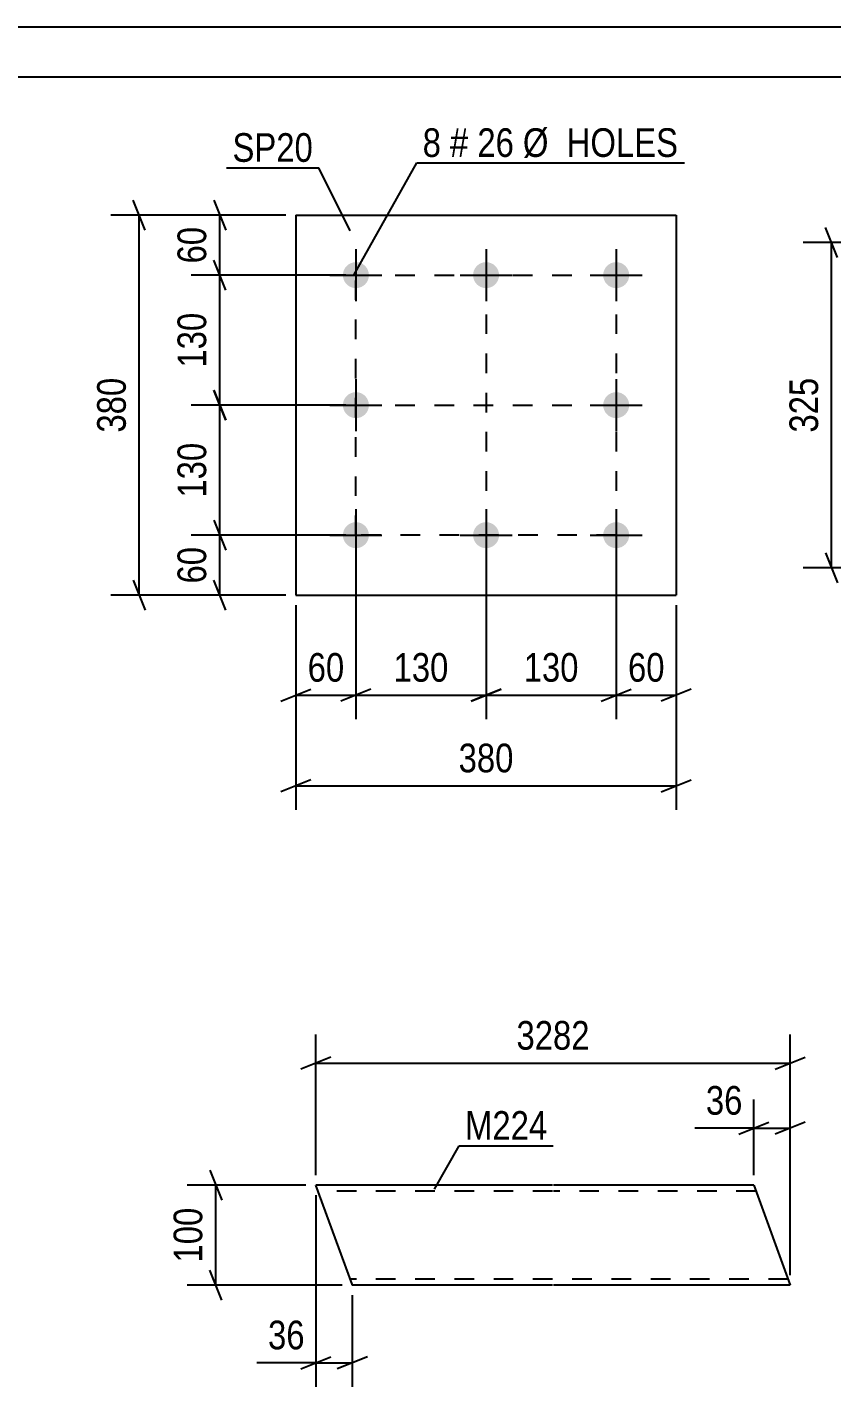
# Model space of a CAD drawing. Header units: millimetres. Extents: x 0 to 420, y 0 to 297.
# Drawn here: x 111.3 to 191.6, y 161.1 to 297 of the extents above; entities that cross this region are included whole.
import ezdxf

# ---------------------------------------------------------------- set-up
doc = ezdxf.new("R2010")
doc.units = ezdxf.units.MM
doc.linetypes.add('DXK_LINE_DOT2', pattern=[3.9198, 1.9599, -1.9599])
doc.styles.add('Arial Narrow', font='ARIALN.TTF', dxfattribs={"height": 0.2})

# ---------------------------------------------------------------- blocks, each defined once
blk = doc.blocks.new('Unknown-122572341-1115')
at = {"color": 5, "linetype": 'Continuous'}
for p, q in [((420, 297), (0, 297)), ((415, 292), (5, 292))]:
    blk.add_line(p, q, dxfattribs=at)
blk = doc.blocks.new('Part-122572341-1528 - 1512')
at = {"color": 2, "linetype": 'Continuous'}
for p, q in [((163.74, 181.23), (140.1, 181.23)), ((143.71, 171.32), (140.1, 181.23)), ((183.84, 181.23), (163.84, 181.23)), ((183.84, 181.23), (187.48, 171.23)), ((143.74, 171.23), (143.71, 171.32)), ((163.74, 171.23), (143.74, 171.23)), ((187.48, 171.23), (163.84, 171.23))]:
    blk.add_line(p, q, dxfattribs=at)
at = {"color": 7, "linetype": 'DXK_LINE_DOT2'}
for p, q in [((163.74, 180.63), (140.32, 180.63)), ((184.06, 180.63), (163.84, 180.63)), ((143.53, 171.83), (143.51, 171.88)), ((163.74, 171.83), (143.53, 171.83)), ((187.27, 171.83), (163.84, 171.83)), ((187.27, 171.83), (187.25, 171.88))]:
    blk.add_line(p, q, dxfattribs=at)
blk = doc.blocks.new('Bolt-122572341-2098 - 2064')
at = {"linetype": 'Continuous'}
for points in [[(144.1, 273.51, -1), (144.1, 270.91, -1)], [(157.1, 273.51, -1), (157.1, 270.91, -1)], [(170.1, 273.51, -1), (170.1, 270.91, -1)], [(144.1, 260.51, -1), (144.1, 257.91, -1)], [(170.1, 260.51, -1), (170.1, 257.91, -1)], [(144.1, 247.51, -1), (144.1, 244.91, -1)], [(157.1, 247.51, -1), (157.1, 244.91, -1)], [(170.1, 247.51, -1), (170.1, 244.91, -1)]]:
    blk.add_hatch(color=1, dxfattribs=at).paths.add_polyline_path(points)
at = {"color": 1, "linetype": 'Continuous'}
for p, q in [((144.1, 274.81), (144.1, 269.61)), ((157.1, 274.81), (157.1, 269.61)), ((170.1, 274.81), (170.1, 269.61)), ((141.5, 272.21), (146.7, 272.21)), ((154.5, 272.21), (159.7, 272.21)), ((167.5, 272.21), (172.7, 272.21)), ((144.1, 261.81), (144.1, 256.61)), ((170.1, 261.81), (170.1, 256.61)), ((141.5, 259.21), (146.7, 259.21)), ((167.5, 259.21), (172.7, 259.21)), ((144.1, 248.81), (144.1, 243.61)), ((157.1, 248.81), (157.1, 243.61)), ((170.1, 248.81), (170.1, 243.61)), ((141.5, 246.21), (146.7, 246.21)), ((154.5, 246.21), (159.7, 246.21)), ((167.5, 246.21), (172.7, 246.21))]:
    blk.add_line(p, q, dxfattribs=at)
blk = doc.blocks.new('Part-122572341-2113 - 2064')
at = {"color": 2, "linetype": 'Continuous'}
for p, q in [((138.1, 278.21), (138.1, 240.21)), ((138.1, 278.21), (176.1, 278.21)), ((176.1, 278.21), (176.1, 240.21)), ((138.1, 240.21), (176.1, 240.21))]:
    blk.add_line(p, q, dxfattribs=at)
blk = doc.blocks.new('Rectangle-122572341-2200 - 2064')
at = {"color": 1, "linetype": 'DXK_LINE_DOT2'}
blk.add_lwpolyline([(144.1, 272.21), (170.1, 272.21), (170.1, 246.21), (144.1, 246.21), (144.1, 272.21)], close=True, dxfattribs=at)
blk = doc.blocks.new('Line-122572341-2193 - 2064')
at = {"color": 1, "linetype": 'DXK_LINE_DOT2'}
blk.add_line((157.1, 272.21), (157.1, 246.21), dxfattribs=at)
blk = doc.blocks.new('Line-122572341-2186 - 2064')
at = {"color": 1, "linetype": 'DXK_LINE_DOT2'}
blk.add_line((144.1, 259.21), (170.1, 259.21), dxfattribs=at)
blk = doc.blocks.new('StraightDimension-122572341-1582 - 1512')
at = {"color": 7, "linetype": 'Continuous'}
for p, q in [((140.1, 180.23), (140.1, 161.06)), ((143.74, 170.23), (143.74, 161.06)), ((140.1, 163.46), (134.2, 163.46)), ((140.1, 163.46), (134.2, 163.46)), ((138.6, 162.86), (141.6, 164.06)), ((140.1, 163.46), (143.74, 163.46)), ((145.24, 164.06), (142.24, 162.86))]:
    blk.add_line(p, q, dxfattribs=at)
at = {"color": 0}
blk.add_wipeout([(139.58, 164.21), (139.58, 168.41), (134.72, 168.41), (134.72, 164.21)], dxfattribs=at)
at = {"color": 3, "style": 'Arial Narrow'}
blk.add_text('36', height=2.863, dxfattribs=at).set_placement((135.32, 164.81))
blk = doc.blocks.new('StraightDimension-122572341-1542 - 1512')
at = {"color": 7, "linetype": 'Continuous'}
for p, q in [((129.5, 182.73), (130.7, 179.73)), ((139.1, 181.23), (127.25, 181.23)), ((130.1, 171.23), (130.1, 181.23)), ((130.7, 169.73), (129.5, 172.73)), ((142.74, 171.23), (127.25, 171.23))]:
    blk.add_line(p, q, dxfattribs=at)
at = {"color": 0}
blk.add_wipeout([(129.35, 179.57), (125.15, 179.57), (125.15, 172.89), (129.35, 172.89)], dxfattribs=at)
at = {"color": 3, "style": 'Arial Narrow'}
blk.add_text('100', height=2.863, rotation=90.0002, dxfattribs=at).set_placement((128.75, 173.49))
blk = doc.blocks.new('StraightDimension-122572341-1531 - 1512')
at = {"color": 7, "linetype": 'Continuous'}
for p, q in [((140.1, 182.23), (140.1, 196.27)), ((187.48, 172.23), (187.48, 196.27)), ((141.6, 194.02), (138.6, 192.82)), ((140.1, 193.42), (187.48, 193.42)), ((185.98, 192.82), (188.98, 194.02))]:
    blk.add_line(p, q, dxfattribs=at)
at = {"color": 0}
blk.add_wipeout([(168.05, 194.17), (168.05, 198.37), (159.54, 198.37), (159.54, 194.17)], dxfattribs=at)
at = {"color": 3, "style": 'Arial Narrow'}
blk.add_text('3282', height=2.863, dxfattribs=at).set_placement((160.14, 194.77))
blk = doc.blocks.new('StraightDimension-122572341-1564 - 1512')
at = {"color": 7, "linetype": 'Continuous'}
for p, q in [((183.84, 182.23), (183.84, 189.77)), ((187.48, 172.23), (187.48, 189.77)), ((183.84, 186.92), (177.94, 186.92)), ((183.84, 186.92), (177.94, 186.92)), ((182.34, 186.32), (185.34, 187.52)), ((183.84, 186.92), (187.48, 186.92)), ((188.98, 187.52), (185.98, 186.32))]:
    blk.add_line(p, q, dxfattribs=at)
at = {"color": 0}
blk.add_wipeout([(183.32, 187.67), (183.32, 191.87), (178.46, 191.87), (178.46, 187.67)], dxfattribs=at)
at = {"color": 3, "style": 'Arial Narrow'}
blk.add_text('36', height=2.863, dxfattribs=at).set_placement((179.06, 188.27))
blk = doc.blocks.new('StraightDimension-122572341-1718 - 1642')
at = {"color": 7, "linetype": 'Continuous'}
for p, q in [((192.22, 273.96), (191.02, 276.96)), ((205.37, 275.46), (188.77, 275.46)), ((191.62, 242.96), (191.62, 275.46)), ((191.02, 244.46), (192.22, 241.46)), ((205.37, 242.96), (188.77, 242.96))]:
    blk.add_line(p, q, dxfattribs=at)
at = {"color": 0}
blk.add_wipeout([(190.87, 262.55), (186.67, 262.55), (186.67, 255.87), (190.87, 255.87)], dxfattribs=at)
at = {"color": 3, "style": 'Arial Narrow'}
blk.add_text('325', height=2.863, rotation=90.0002, dxfattribs=at).set_placement((190.27, 256.47))
blk = doc.blocks.new('StraightDimension-122572341-4098 - 2064')
at = {"color": 7, "linetype": 'Continuous'}
for p, q in [((144.1, 245.21), (144.1, 227.81)), ((157.1, 245.21), (157.1, 227.81)), ((145.6, 230.81), (142.6, 229.61)), ((144.1, 230.21), (157.1, 230.21)), ((155.6, 229.61), (158.6, 230.81))]:
    blk.add_line(p, q, dxfattribs=at)
at = {"color": 0}
blk.add_wipeout([(153.95, 230.96), (153.95, 235.16), (147.26, 235.16), (147.26, 230.96)], dxfattribs=at)
at = {"color": 3, "style": 'Arial Narrow'}
blk.add_text('130', height=2.863, dxfattribs=at).set_placement((147.86, 231.56))
blk = doc.blocks.new('StraightDimension-122572341-2129 - 2064')
at = {"color": 7, "linetype": 'Continuous'}
for p, q in [((129.89, 279.71), (131.09, 276.71)), ((137.1, 278.21), (127.64, 278.21)), ((130.49, 272.21), (130.49, 278.21)), ((131.09, 270.71), (129.89, 273.71)), ((143.1, 272.21), (127.64, 272.21))]:
    blk.add_line(p, q, dxfattribs=at)
at = {"color": 0}
blk.add_wipeout([(129.74, 277.64), (125.54, 277.64), (125.54, 272.78), (129.74, 272.78)], dxfattribs=at)
at = {"color": 3, "style": 'Arial Narrow'}
blk.add_text('60', height=2.863, rotation=90.0002, dxfattribs=at).set_placement((129.14, 273.38))
blk = doc.blocks.new('StraightDimension-122572341-2115 - 2064')
at = {"color": 7, "linetype": 'Continuous'}
for p, q in [((129.89, 247.71), (131.09, 244.71)), ((143.1, 246.21), (127.64, 246.21)), ((130.49, 240.21), (130.49, 246.21)), ((131.09, 238.71), (129.89, 241.71)), ((137.1, 240.21), (127.64, 240.21))]:
    blk.add_line(p, q, dxfattribs=at)
at = {"color": 0}
blk.add_wipeout([(129.74, 245.64), (125.54, 245.64), (125.54, 240.78), (129.74, 240.78)], dxfattribs=at)
at = {"color": 3, "style": 'Arial Narrow'}
blk.add_text('60', height=2.863, rotation=90.0002, dxfattribs=at).set_placement((129.14, 241.38))
blk = doc.blocks.new('StraightDimension-122572341-2140 - 2064')
at = {"color": 7, "linetype": 'Continuous'}
for p, q in [((123.06, 276.71), (121.86, 279.71)), ((137.1, 278.21), (119.61, 278.21)), ((122.46, 240.21), (122.46, 278.21)), ((121.86, 241.71), (123.06, 238.71)), ((137.1, 240.21), (119.61, 240.21))]:
    blk.add_line(p, q, dxfattribs=at)
at = {"color": 0}
blk.add_wipeout([(121.71, 262.55), (117.51, 262.55), (117.51, 255.87), (121.71, 255.87)], dxfattribs=at)
at = {"color": 3, "style": 'Arial Narrow'}
blk.add_text('380', height=2.863, rotation=90.0002, dxfattribs=at).set_placement((121.11, 256.47))
blk = doc.blocks.new('StraightDimension-122572341-2151 - 2064')
at = {"color": 7, "linetype": 'Continuous'}
for p, q in [((170.1, 245.21), (170.1, 227.81)), ((176.1, 239.21), (176.1, 227.81)), ((168.6, 229.61), (171.6, 230.81)), ((170.1, 230.21), (176.1, 230.21)), ((177.6, 230.81), (174.6, 229.61))]:
    blk.add_line(p, q, dxfattribs=at)
at = {"color": 0}
blk.add_wipeout([(175.53, 230.96), (175.53, 235.16), (170.68, 235.16), (170.68, 230.96)], dxfattribs=at)
at = {"color": 3, "style": 'Arial Narrow'}
blk.add_text('60', height=2.863, dxfattribs=at).set_placement((171.28, 231.56))
blk = doc.blocks.new('StraightDimension-122572341-2165 - 2064')
at = {"color": 7, "linetype": 'Continuous'}
for p, q in [((144.1, 245.21), (144.1, 227.81)), ((138.1, 239.21), (138.1, 227.81)), ((136.6, 229.61), (139.6, 230.81)), ((138.1, 230.21), (144.1, 230.21)), ((145.6, 230.81), (142.6, 229.61))]:
    blk.add_line(p, q, dxfattribs=at)
at = {"color": 0}
blk.add_wipeout([(143.53, 230.96), (143.53, 235.16), (138.68, 235.16), (138.68, 230.96)], dxfattribs=at)
at = {"color": 3, "style": 'Arial Narrow'}
blk.add_text('60', height=2.863, dxfattribs=at).set_placement((139.28, 231.56))
blk = doc.blocks.new('StraightDimension-122572341-2176 - 2064')
at = {"color": 7, "linetype": 'Continuous'}
for p, q in [((138.1, 239.21), (138.1, 218.75)), ((176.1, 239.21), (176.1, 218.75)), ((139.6, 221.75), (136.6, 220.55)), ((174.6, 220.55), (177.6, 221.75)), ((138.1, 221.15), (176.1, 221.15))]:
    blk.add_line(p, q, dxfattribs=at)
at = {"color": 0}
blk.add_wipeout([(160.45, 221.9), (160.45, 226.1), (153.76, 226.1), (153.76, 221.9)], dxfattribs=at)
at = {"color": 3, "style": 'Arial Narrow'}
blk.add_text('380', height=2.863, dxfattribs=at).set_placement((154.36, 222.5))
blk = doc.blocks.new('StraightDimension-122572341-4076 - 2064')
at = {"color": 7, "linetype": 'Continuous'}
for p, q in [((131.09, 257.71), (129.89, 260.71)), ((143.1, 259.21), (127.64, 259.21)), ((130.49, 246.21), (130.49, 259.21)), ((129.89, 247.71), (131.09, 244.71)), ((143.1, 246.21), (127.64, 246.21))]:
    blk.add_line(p, q, dxfattribs=at)
at = {"color": 0}
blk.add_wipeout([(129.74, 256.05), (125.54, 256.05), (125.54, 249.37), (129.74, 249.37)], dxfattribs=at)
at = {"color": 3, "style": 'Arial Narrow'}
blk.add_text('130', height=2.863, rotation=90.0002, dxfattribs=at).set_placement((129.14, 249.97))
blk = doc.blocks.new('StraightDimension-122572341-4078 - 2064')
at = {"color": 7, "linetype": 'Continuous'}
for p, q in [((131.09, 270.71), (129.89, 273.71)), ((143.1, 272.21), (127.64, 272.21)), ((130.49, 259.21), (130.49, 272.21)), ((129.89, 260.71), (131.09, 257.71)), ((143.1, 259.21), (127.64, 259.21))]:
    blk.add_line(p, q, dxfattribs=at)
at = {"color": 0}
blk.add_wipeout([(129.74, 269.05), (125.54, 269.05), (125.54, 262.37), (129.74, 262.37)], dxfattribs=at)
at = {"color": 3, "style": 'Arial Narrow'}
blk.add_text('130', height=2.863, rotation=90.0002, dxfattribs=at).set_placement((129.14, 262.97))
blk = doc.blocks.new('StraightDimension-122572341-4100 - 2064')
at = {"color": 7, "linetype": 'Continuous'}
for p, q in [((157.1, 245.21), (157.1, 227.81)), ((170.1, 245.21), (170.1, 227.81)), ((158.6, 230.81), (155.6, 229.61)), ((157.1, 230.21), (170.1, 230.21)), ((168.6, 229.61), (171.6, 230.81))]:
    blk.add_line(p, q, dxfattribs=at)
at = {"color": 0}
blk.add_wipeout([(166.95, 230.96), (166.95, 235.16), (160.26, 235.16), (160.26, 230.96)], dxfattribs=at)
at = {"color": 3, "style": 'Arial Narrow'}
blk.add_text('130', height=2.863, dxfattribs=at).set_placement((160.86, 231.56))
blk = doc.blocks.new('Mark-122572341-1524 - 1512')
at = {"color": 0}
blk.add_wipeout([(163.22, 185.76), (163.22, 188.76), (155, 188.76), (155, 185.76)], dxfattribs=at)
blk.add_wipeout([(163.22, 185.76), (163.22, 188.76), (155, 188.76), (155, 185.76)], dxfattribs=at)
at = {"color": 30, "linetype": 'Continuous'}
for p, q in [((151.95, 180.82), (154.4, 185.16)), ((154.4, 185.16), (163.82, 185.16))]:
    blk.add_line(p, q, dxfattribs=at)
at = {"color": 3, "style": 'Arial Narrow'}
blk.add_text('M224', height=2.863, dxfattribs=at).set_placement((155, 185.76))
blk = doc.blocks.new('Mark-122572341-2094 - 2064')
at = {"color": 0}
for points in [[(152.6, 284.03), (152.6, 287.03), (150.77, 287.03), (150.77, 284.03)], [(155.33, 284.03), (155.33, 287.03), (153.5, 287.03), (153.5, 284.03)], [(159.88, 284.03), (159.88, 287.03), (156.23, 287.03), (156.23, 284.03)], [(176.31, 284.03), (176.31, 287.03), (160.78, 287.03), (160.78, 284.03)]]:
    blk.add_wipeout(points, dxfattribs=at)
for points in [[(152.6, 284.03), (152.6, 287.03), (150.77, 287.03), (150.77, 284.03)], [(155.33, 284.03), (155.33, 287.03), (153.5, 287.03), (153.5, 284.03)], [(159.88, 284.03), (159.88, 287.03), (156.23, 287.03), (156.23, 284.03)], [(176.31, 284.03), (176.31, 287.03), (160.78, 287.03), (160.78, 284.03)]]:
    blk.add_wipeout(points, dxfattribs=at)
at = {"color": 7, "linetype": 'Continuous'}
for p, q in [((143.9, 272.19), (150.17, 283.43)), ((150.17, 283.43), (176.91, 283.43))]:
    blk.add_line(p, q, dxfattribs=at)
at = {"color": 3, "style": 'Arial Narrow'}
for s, height, p in [('8', 2.86, (150.77, 284.03)), ('#', 2.86, (153.5, 284.03)), ('26', 2.863, (156.23, 284.03)), ('Ø  HOLES', 2.863, (160.78, 284.03))]:
    blk.add_text(s, height=height, dxfattribs=at).set_placement(p)
blk = doc.blocks.new('Mark-122572341-2109 - 2064')
at = {"color": 0}
blk.add_wipeout([(139.81, 283.54), (139.81, 286.54), (131.77, 286.54), (131.77, 283.54)], dxfattribs=at)
blk.add_wipeout([(139.81, 283.54), (139.81, 286.54), (131.77, 286.54), (131.77, 283.54)], dxfattribs=at)
at = {"color": 30, "linetype": 'Continuous'}
for p in [(131.17, 282.94), (143.53, 276.64)]:
    blk.add_line(p, (140.41, 282.94), dxfattribs=at)
at = {"color": 3, "style": 'Arial Narrow'}
blk.add_text('SP20', height=2.863, dxfattribs=at).set_placement((131.77, 283.54))

msp = doc.modelspace()

# ---------------------------------------------------------------- block references
for name in ['Unknown-122572341-1115', 'Part-122572341-2113 - 2064', 'Bolt-122572341-2098 - 2064', 'Rectangle-122572341-2200 - 2064', 'Line-122572341-2193 - 2064', 'Line-122572341-2186 - 2064', 'Part-122572341-1528 - 1512']:
    msp.add_blockref(name, (0, 0))

# ---------------------------------------------------------------- next in the draw order: block references
for name in ['Mark-122572341-2094 - 2064', 'StraightDimension-122572341-2129 - 2064', 'StraightDimension-122572341-1718 - 1642', 'StraightDimension-122572341-4098 - 2064', 'StraightDimension-122572341-2151 - 2064', 'StraightDimension-122572341-1582 - 1512']:
    msp.add_blockref(name, (0, 0))

# ---------------------------------------------------------------- next in the draw order: block references
for name in ['StraightDimension-122572341-2115 - 2064', 'StraightDimension-122572341-1542 - 1512']:
    msp.add_blockref(name, (0, 0))

# ---------------------------------------------------------------- next in the draw order: block references
for name in ['StraightDimension-122572341-2140 - 2064', 'StraightDimension-122572341-1531 - 1512']:
    msp.add_blockref(name, (0, 0))

# ---------------------------------------------------------------- next in the draw order: block references
for name in ['Mark-122572341-2109 - 2064', 'StraightDimension-122572341-2165 - 2064', 'StraightDimension-122572341-1564 - 1512', 'Mark-122572341-1524 - 1512']:
    msp.add_blockref(name, (0, 0))

# ---------------------------------------------------------------- next in the draw order: block references
for name in ['StraightDimension-122572341-4076 - 2064', 'StraightDimension-122572341-2176 - 2064']:
    msp.add_blockref(name, (0, 0))

# ---------------------------------------------------------------- next in the draw order: block references
for name in ['StraightDimension-122572341-4078 - 2064', 'StraightDimension-122572341-4100 - 2064']:
    msp.add_blockref(name, (0, 0))

doc.saveas('drawing.dxf')
